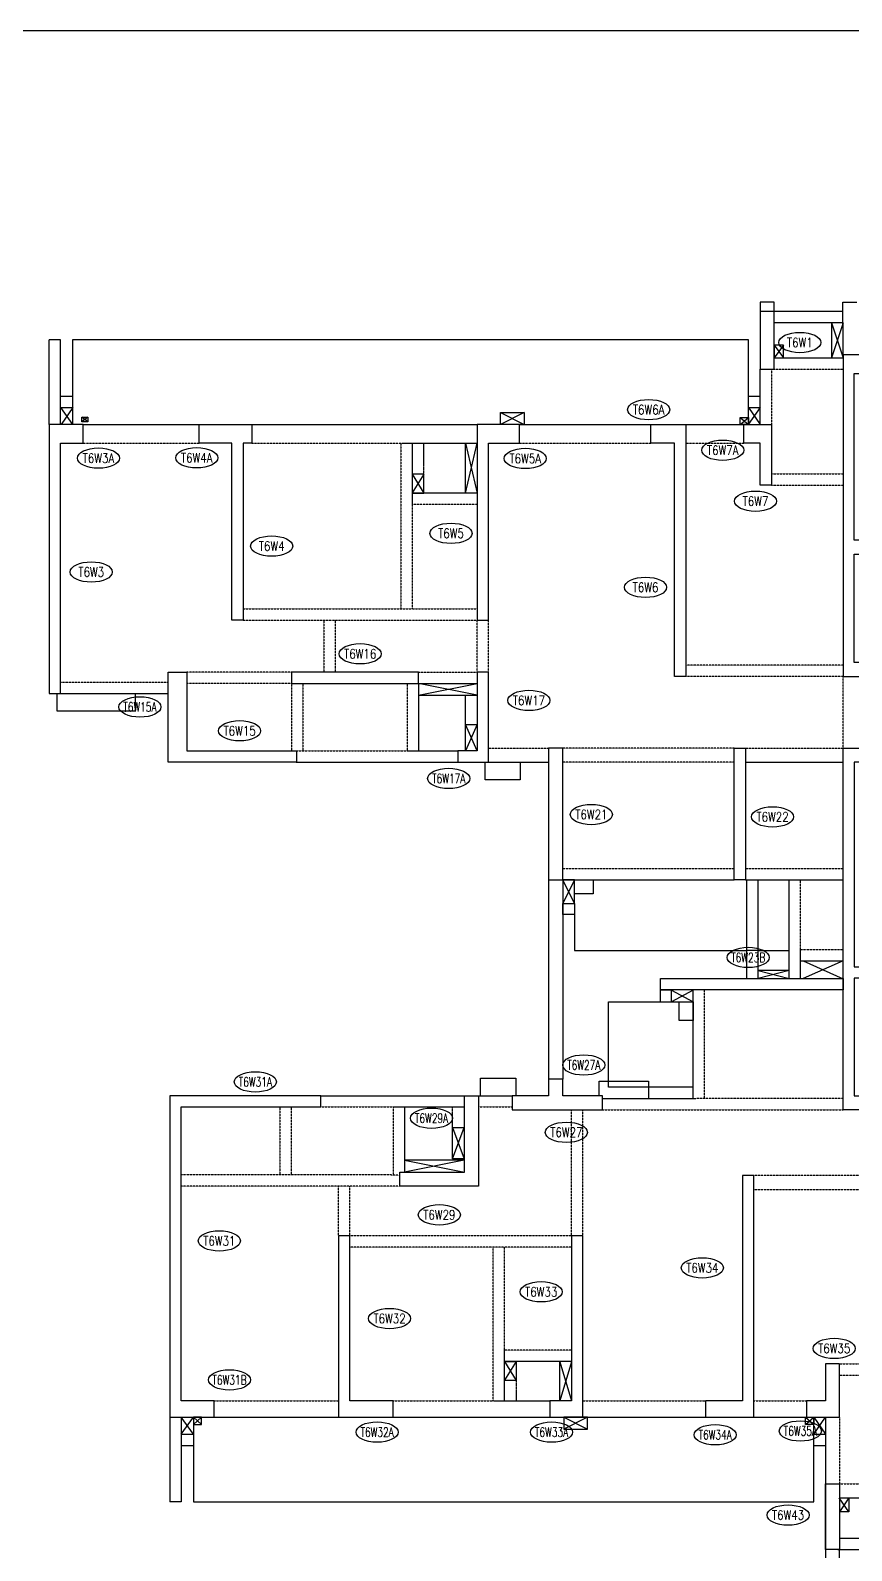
# Model space of a CAD drawing. Header units: millimetres. Extents: x 206 to 857355, y 5291 to 60826.
# Drawn here: x 232849 to 250326, y 21488 to 53815 of the extents above; entities that cross this region are included whole.
import ezdxf
from ezdxf.enums import TextEntityAlignment as Align

# ---------------------------------------------------------------- set-up
doc = ezdxf.new("R2010")
doc.units = ezdxf.units.MM
doc.linetypes.add('HIDDEN', pattern=[0.375, 0.25, -0.125])
for name, color, linetype in [('BEAM', 3, 'Continuous'), ('COL', 6, 'Continuous'), ('COL-NO TOWR-T5', 8, 'Continuous'), ('COL-NO TOWR-T6', 8, 'Continuous'), ('COVER', 2, 'Continuous'), ('CUT', 9, 'Continuous'), ('TOWER-6 COL. NO', 3, 'Continuous')]:
    doc.layers.add(name, color=color, linetype=linetype)
doc.layers.add('Boundary', color=40, linetype='Continuous', lineweight=30)
doc.styles.add('ROMANS', font='romans.shx', dxfattribs={"width": 0.8})

# ---------------------------------------------------------------- blocks, each defined once
blk = doc.blocks.new('A$Cc2dddd12')
at = {"layer": 'COL-NO TOWR-T5'}
blk.add_ellipse((-513, 182), major_axis=(448, 0), ratio=0.482829, dxfattribs=at)
at = {"layer": 'COL-NO TOWR-T5', "color": 3, "style": 'ROMANS', "width": 0.8}
blk.add_attdef('12345', text='', height=200, dxfattribs=at).set_placement((-513, 182), align=Align.MIDDLE_CENTER)

msp = doc.modelspace()

# ---------------------------------------------------------------- linework, layer by layer
at = {"layer": 'BEAM'}
for p, q in [((248681, 48039), (248381, 48039)), ((248381, 48039), (248381, 47839)), ((248681, 47839), (248681, 48039)), ((250144, 46918), (250139, 48039)), ((250139, 48039), (250439, 48039)), ((250144, 47839), (248681, 47839)), ((250144, 47599), (248681, 47599)), ((233249, 45438), (233250, 47238)), ((233490, 47238), (233250, 47238)), ((233489, 45438), (233490, 47238)), ((248381, 45437), (248381, 46609)), ((248681, 46849), (250145, 46849)), ((233970, 45438), (236439, 45438)), ((237564, 45437), (242356, 45437)), ((243256, 45437), (246055, 45437)), ((246795, 45437), (248030, 45437)), ((240791, 45037), (242356, 45037)), ((240971, 45037), (240971, 43736)), ((242356, 43976), (240971, 43976)), ((241107, 39927), (242356, 39927)), ((241107, 39927), (241107, 38492)), ((240867, 38492), (241946, 38492)), ((238507, 38252), (241946, 38252)), ((242596, 38252), (243878, 38252)), ((248069, 38252), (250145, 38252)), ((243878, 35752), (243878, 31515)), ((244178, 35753), (247829, 35752)), ((244178, 35752), (244178, 31515)), ((248069, 35752), (250145, 35752)), ((248097, 33653), (248097, 35752)), ((248337, 33653), (248337, 35752)), ((248996, 33653), (248996, 35752)), ((249236, 33653), (249236, 34268)), ((248337, 34248), (248097, 34248)), ((249236, 34028), (250145, 34028)), ((246954, 31099), (246954, 33407)), ((239034, 31162), (242085, 31162)), ((242385, 31162), (243100, 31162)), ((245027, 31102), (247014, 31099)), ((240569, 30922), (242085, 30922)), ((240809, 30922), (240809, 29537)), ((242938, 24672), (242938, 25747)), ((244364, 25507), (242938, 25507)), ((242754, 24672), (243904, 24672)), ((235818, 24322), (235818, 22522)), ((236058, 24322), (236058, 22522)), ((236759, 24322), (239409, 24322)), ((240569, 24322), (243904, 24322)), ((244604, 24322), (247219, 24322)), ((248244, 24322), (249369, 24322)), ((236058, 22522), (235818, 22522)), ((250069, 22610), (251594, 22610)), ((250069, 21750), (251594, 21750)), ((250034, 21510), (251594, 21510))]:
    msp.add_line(p, q, dxfattribs=at)
at = {"layer": 'BEAM', "linetype": 'HIDDEN', "ltscale": 10}
for p, q in [((248621, 46609), (248621, 45437)), ((248681, 46610), (250145, 46609)), ((233970, 45038), (236439, 45038)), ((237564, 45037), (240791, 45037)), ((240731, 45037), (240731, 41517)), ((243256, 45037), (246055, 45037)), ((246795, 45037), (248030, 45037)), ((248620, 44387), (250145, 44387)), ((248620, 44147), (250145, 44147)), ((240971, 43736), (240971, 41517)), ((242356, 43736), (240971, 43736)), ((237379, 41517), (242356, 41517)), ((237379, 41277), (242356, 41277)), ((239096, 41277), (239092, 40167)), ((239336, 41277), (239332, 40167)), ((242356, 40167), (242356, 41277)), ((242596, 40167), (242596, 41277)), ((238407, 40167), (236179, 40167)), ((241107, 40167), (242356, 40167)), ((250145, 40317), (246795, 40317)), ((233489, 39957), (235779, 39957)), ((238407, 39927), (236179, 39927)), ((238407, 39927), (238407, 38492)), ((238647, 39927), (238647, 38492)), ((240867, 39927), (240867, 38492)), ((250145, 40078), (246795, 40077)), ((250147, 38552), (250146, 40077)), ((238507, 38492), (240867, 38492)), ((242596, 38552), (243878, 38552)), ((247829, 38552), (244118, 38552)), ((248069, 38552), (250145, 38552)), ((247829, 38252), (244178, 38252)), ((244178, 35992), (247829, 35992)), ((248069, 35992), (250145, 35992)), ((249236, 34268), (249236, 35752)), ((249236, 34268), (250145, 34268)), ((247194, 31099), (247194, 33407)), ((250145, 31099), (247014, 31099)), ((238159, 30921), (238159, 29474)), ((238399, 30921), (238399, 29474)), ((239034, 30922), (240569, 30922)), ((240569, 30922), (240569, 29477)), ((242385, 30922), (243100, 30922)), ((244364, 28182), (244364, 30860)), ((244604, 28182), (244604, 30860)), ((245027, 30862), (250144, 30862)), ((240709, 29475), (236059, 29477)), ((251593, 29462), (248244, 29462)), ((240709, 29237), (236059, 29237)), ((239409, 28182), (239409, 29235)), ((239649, 28182), (239649, 29235)), ((251593, 29162), (248244, 29162)), ((244364, 28182), (239649, 28182)), ((244364, 27942), (239649, 27942)), ((242698, 24672), (242698, 27942)), ((242938, 25747), (242938, 27942)), ((244364, 25747), (242938, 25747)), ((250069, 25459), (251594, 25459)), ((250069, 25219), (251594, 25219)), ((236759, 24672), (239409, 24672)), ((240569, 24672), (242754, 24672)), ((244604, 24672), (247219, 24672)), ((248244, 24672), (249369, 24672)), ((250068, 22910), (251594, 22910))]:
    msp.add_line(p, q, dxfattribs=at)
at = {"layer": 'BEAM', "ltscale": 10}
msp.add_line((233489, 39717), (235779, 39717), dxfattribs=at)
at = {"layer": 'BEAM'}
msp.add_lwpolyline([(249769, 24322), (249769, 22910)], dxfattribs=at)
at = {"layer": 'BEAM', "linetype": 'HIDDEN', "ltscale": 10}
msp.add_lwpolyline([(250069, 24322), (250068, 22910)], dxfattribs=at)
at = {"layer": 'BEAM'}
msp.add_lwpolyline([(249769, 21313), (250069, 21313), (250069, 21510), (249769, 21510)], close=True, dxfattribs=at)
at = {"layer": 'Boundary'}
msp.add_lwpolyline([(180642, 53815), (328513, 53815), (328513, 5291), (180642, 5291)], close=True, dxfattribs=at)
at = {"layer": 'COL'}
msp.add_line((249769, 22910), (249769, 21510), dxfattribs=at)
for points in [[(248681, 47839), (248381, 47839), (248380, 46609), (248681, 46609)], [(250144, 40077), (253474, 40077), (253474, 40377), (250384, 40377), (250384, 42677), (254284, 42677), (254284, 42977), (250384, 42977), (250384, 46517), (250864, 46517), (250864, 46917), (250144, 46917)], [(233489, 39717), (233489, 45038), (233970, 45038), (233970, 45438), (233249, 45438), (233249, 39717)], [(237379, 45038), (237379, 41277), (237139, 41277), (237139, 45037), (236439, 45037), (236439, 45438), (237564, 45437), (237564, 45038)], [(242356, 41277), (242596, 41277), (242596, 45037), (243256, 45037), (243256, 45437), (242356, 45437)], [(246055, 45437), (246795, 45437), (246795, 40077), (246555, 40077), (246555, 45037), (246055, 45037)], [(235779, 40167), (236179, 40167), (236179, 39717), (236179, 38492), (238511, 38492), (238511, 38252), (235779, 38252)], [(241107, 39927), (241107, 40167), (238407, 40167), (238407, 39927)], [(242356, 38492), (241946, 38492), (241946, 38252), (242596, 38252), (242596, 40167), (242356, 40167)], [(243878, 38552), (243878, 35752), (244178, 35752), (244178, 38552)], [(248069, 38552), (248069, 35752), (247829, 35752), (247829, 38552)], [(250144, 30862), (250144, 38552), (252424, 38552), (252424, 38252), (250384, 38252), (250384, 33902), (252424, 33902), (252424, 33662), (250384, 33662), (250384, 31162), (252424, 31162), (252424, 30862)], [(250144, 33652), (250144, 33412), (246257, 33412), (246257, 33652)], [(244178, 31162), (244178, 31512), (243878, 31512), (243878, 31162), (243100, 31162), (243100, 30862), (245027, 30862), (245027, 31162)], [(242085, 29537), (242085, 31162), (242385, 31162), (242385, 29235), (240709, 29237), (240709, 29537)], [(248244, 29462), (248004, 29462), (248004, 24672), (247219, 24672), (247219, 24322), (248244, 24322)], [(239649, 24672), (239649, 28182), (239409, 28182), (239409, 24322), (240569, 24322), (240569, 24672)], [(244364, 24672), (243904, 24672), (243904, 24322), (244604, 24322), (244604, 28182), (244364, 28182)], [(249769, 22910), (250069, 22910), (250069, 21510), (249769, 21510)]]:
    msp.add_lwpolyline(points, close=True, dxfattribs=at)
for points in [[(248030, 45437), (248620, 45437), (248620, 44147), (248380, 44147), (248379, 45037), (248030, 45037), (248030, 45437)], [(236119, 31162), (236119, 31162), (235819, 31162), (235818, 24322), (236759, 24322), (236759, 24672), (236058, 24672), (236059, 30922), (239034, 30922), (239034, 31162), (236119, 31162)], [(249369, 24322), (250069, 24322), (250069, 25459), (249769, 25459), (249769, 24672), (249369, 24672), (249369, 24322)]]:
    msp.add_lwpolyline(points, dxfattribs=at)
at = {"layer": 'COVER'}
for p, q in [((233489, 46038), (233749, 46037)), ((248131, 46037), (248381, 46036)), ((233489, 45798), (233749, 45797)), ((248131, 45797), (248381, 45797)), ((241107, 39677), (242077, 39677)), ((242077, 39677), (242356, 39677)), ((244428, 35252), (244428, 34252)), ((248996, 33822), (248338, 33822)), ((242085, 29787), (240809, 29787)), ((244114, 24672), (244114, 25507)), ((236318, 24322), (236318, 22523)), ((236058, 23962), (236318, 23962)), ((249519, 23962), (249769, 23962)), ((236058, 23722), (236318, 23722)), ((249519, 23722), (249769, 23722)), ((250269, 22310), (250069, 22310)), ((250269, 22610), (250269, 22310))]:
    msp.add_line(p, q, dxfattribs=at)
at = {"layer": 'COVER', "linetype": 'HIDDEN', "ltscale": 3}
for p, q in [((241223, 44376), (241223, 45037)), ((241834, 30487), (241834, 30922)), ((243189, 25107), (243189, 24672))]:
    msp.add_line(p, q, dxfattribs=at)
at = {"layer": 'COVER', "linetype": 'HIDDEN', "ltscale": 2}
msp.add_line((242106, 38992), (242106, 39677), dxfattribs=at)
at = {"layer": 'COVER'}
for points in [[(250144, 47598), (249895, 47598), (249895, 46850), (250144, 46850)], [(248880, 47122), (248681, 47122), (248681, 46850), (248880, 46850)], [(234069, 45488), (233944, 45488), (233944, 45588), (234069, 45588)], [(242856, 45687), (243356, 45687), (243356, 45438), (242856, 45438)], [(242107, 45037), (242356, 45037), (242356, 43976), (242107, 43976)], [(241223, 44376), (240971, 44376), (240971, 43976), (241223, 43976)], [(242106, 39052), (242356, 39052), (242356, 38492), (242106, 38492)], [(244178, 35252), (244428, 35252), (244428, 35751), (244178, 35752)], [(244828, 35452), (244428, 35452), (244428, 35752), (244828, 35752)], [(246254, 33409), (246254, 33158), (246494, 33158), (246494, 33409)], [(246954, 33158), (246954, 32758), (246654, 32758), (246654, 33158)], [(241834, 30487), (242084, 30487), (242084, 29820), (241834, 29820)], [(243189, 25107), (242939, 25107), (242939, 25507), (243189, 25507)], [(236318, 24172), (236493, 24172), (236493, 24322), (236318, 24322)], [(244204, 24072), (244704, 24072), (244704, 24322), (244204, 24322)], [(249519, 24172), (249344, 24172), (249344, 24322), (249519, 24322)]]:
    msp.add_lwpolyline(points, close=True, dxfattribs=at)
for points in [[(247955, 45587), (248130, 45587), (248130, 45437), (247955, 45437), (247955, 45587)], [(233414, 39719), (233414, 39344), (235089, 39344), (235089, 39719)], [(243276, 38252), (243276, 37876), (242526, 37876), (242526, 38252)], [(244428, 35252), (244428, 35012), (244178, 35012), (244178, 35252), (244428, 35252)], [(244428, 34252), (248097, 34248)], [(248337, 34248), (248996, 34247)], [(246954, 31346), (245156, 31346), (245156, 33158), (246954, 33158)], [(242429, 31162), (242429, 31537), (243179, 31537), (243179, 31163)], [(244952, 31162), (244952, 31474), (246002, 31474), (246002, 31101)], [(236318, 22522), (249519, 22522), (249519, 24322)]]:
    msp.add_lwpolyline(points, dxfattribs=at)
msp.add_polyline3d([(248130, 45436, -204), (248130, 47237, -204), (233749, 47238, -273), (233749, 45438, -246)], dxfattribs=at)
at = {"layer": 'CUT'}
for p, q in [((249895, 47597), (250147, 46850)), ((250147, 47596), (249895, 46850)), ((248681, 47122), (248879, 46850)), ((248880, 47122), (248681, 46850)), ((233489, 45797), (233749, 45438)), ((233750, 45797), (233503, 45437)), ((234069, 45488), (233944, 45588)), ((234069, 45588), (233944, 45488)), ((242856, 45687), (243356, 45438)), ((243356, 45687), (242856, 45438)), ((247955, 45437), (248130, 45587)), ((247955, 45587), (248130, 45437)), ((248381, 45797), (248128, 45436)), ((248131, 45797), (248381, 45437)), ((242107, 45037), (242356, 43976)), ((242107, 43976), (242356, 45037)), ((240971, 44376), (241223, 43978)), ((241223, 44376), (240972, 43980)), ((242356, 39677), (241107, 39927)), ((241107, 39677), (242356, 39927)), ((242356, 38492), (242106, 39052)), ((242356, 39052), (242106, 38492)), ((244428, 35252), (244178, 35751)), ((244428, 35751), (244178, 35252)), ((250144, 34028), (249294, 33651)), ((249294, 34028), (250148, 33648)), ((248996, 33822), (248337, 33653)), ((248338, 33822), (248996, 33653)), ((246954, 33409), (246493, 33158)), ((246494, 33409), (246953, 33158)), ((241834, 30487), (242084, 29820)), ((241834, 29820), (242084, 30487)), ((242084, 29787), (240809, 29537)), ((240809, 29787), (242086, 29535)), ((243189, 25507), (242938, 25111)), ((242939, 25507), (243189, 25107)), ((244114, 25505), (244364, 24672)), ((244365, 25505), (244114, 24673)), ((236058, 23962), (236319, 24322)), ((236319, 23962), (236058, 24322)), ((236493, 24172), (236318, 24322)), ((236493, 24322), (236318, 24172)), ((244204, 24322), (244704, 24072)), ((244704, 24322), (244204, 24072)), ((249344, 24172), (249519, 24322)), ((249344, 24322), (249519, 24172)), ((249519, 23962), (249768, 24324)), ((249519, 24322), (249769, 23962)), ((250269, 22310), (250063, 22610)), ((250269, 22608), (250069, 22314))]:
    msp.add_line(p, q, dxfattribs=at)

# ---------------------------------------------------------------- block references
at = {"layer": 'TOWER-6 COL. NO'}
ref = msp.add_blockref('A$Cc2dddd12', (249738, 46996), dxfattribs=dict(at, rotation=0.0001420445816587))
ref.add_attrib('12345', 'T6W1', dxfattribs={"layer": 'COL-NO TOWR-T6', "color": 3, "height": 200, "rotation": 0.0001, "style": 'ROMANS', "width": 0.8}).set_placement((249225, 47178), align=Align.MIDDLE_CENTER)
ref = msp.add_blockref('A$Cc2dddd12', (246520, 45568), dxfattribs=dict(at, rotation=0.0001420445816587))
ref.add_attrib('12345', 'T6W6A', dxfattribs={"layer": 'COL-NO TOWR-T6', "color": 3, "height": 200, "rotation": 0.0001, "style": 'ROMANS', "width": 0.8}).set_placement((246007, 45750), align=Align.MIDDLE_CENTER)
ref = msp.add_blockref('A$Cc2dddd12', (234811, 44538), dxfattribs=dict(at, rotation=0.0001420445816587))
ref.add_attrib('12345', 'T6W3A', dxfattribs={"layer": 'COL-NO TOWR-T6', "color": 3, "height": 200, "rotation": 0.0001, "style": 'ROMANS', "width": 0.8}).set_placement((234298, 44720), align=Align.MIDDLE_CENTER)
ref = msp.add_blockref('A$Cc2dddd12', (236903, 44544), dxfattribs=dict(at, rotation=0.0001420445816587))
ref.add_attrib('12345', 'T6W4A', dxfattribs={"layer": 'COL-NO TOWR-T6', "color": 3, "height": 200, "rotation": 0.0001, "style": 'ROMANS', "width": 0.8}).set_placement((236390, 44726), align=Align.MIDDLE_CENTER)
ref = msp.add_blockref('A$Cc2dddd12', (248097, 44705), dxfattribs=dict(at, rotation=0.0001420445816587))
ref.add_attrib('12345', 'T6W7A', dxfattribs={"layer": 'COL-NO TOWR-T6', "color": 3, "height": 200, "rotation": 0.0001, "style": 'ROMANS', "width": 0.8}).set_placement((247584, 44887), align=Align.MIDDLE_CENTER)
ref = msp.add_blockref('A$Cc2dddd12', (243894, 44530), dxfattribs=dict(at, rotation=0.0001420445816587))
ref.add_attrib('12345', 'T6W5A', dxfattribs={"layer": 'COL-NO TOWR-T6', "color": 3, "height": 200, "rotation": 0.0001, "style": 'ROMANS', "width": 0.8}).set_placement((243381, 44712), align=Align.MIDDLE_CENTER)
ref = msp.add_blockref('A$Cc2dddd12', (248794, 43621), dxfattribs=dict(at, rotation=0.0001420445816587))
ref.add_attrib('12345', 'T6W7', dxfattribs={"layer": 'COL-NO TOWR-T6', "color": 3, "height": 200, "rotation": 0.0001, "style": 'ROMANS', "width": 0.8}).set_placement((248281, 43803), align=Align.MIDDLE_CENTER)
ref = msp.add_blockref('A$Cc2dddd12', (242314, 42938), dxfattribs=dict(at, rotation=0.0001420445816587))
ref.add_attrib('12345', 'T6W5', dxfattribs={"layer": 'COL-NO TOWR-T6', "color": 3, "height": 200, "rotation": 0.0001, "style": 'ROMANS', "width": 0.8}).set_placement((241801, 43120), align=Align.MIDDLE_CENTER)
ref = msp.add_blockref('A$Cc2dddd12', (238498, 42668), dxfattribs=dict(at, rotation=0.0001420445816587))
ref.add_attrib('12345', 'T6W4', dxfattribs={"layer": 'COL-NO TOWR-T6', "color": 3, "height": 200, "rotation": 0.0001, "style": 'ROMANS', "width": 0.8}).set_placement((237985, 42850), align=Align.MIDDLE_CENTER)
ref = msp.add_blockref('A$Cc2dddd12', (234658, 42116), dxfattribs=dict(at, rotation=0.0001420445816587))
ref.add_attrib('12345', 'T6W3', dxfattribs={"layer": 'COL-NO TOWR-T6', "color": 3, "height": 200, "rotation": 0.0001, "style": 'ROMANS', "width": 0.8}).set_placement((234145, 42298), align=Align.MIDDLE_CENTER)
ref = msp.add_blockref('A$Cc2dddd12', (246454, 41790), dxfattribs=dict(at, rotation=0.0001420445816587))
ref.add_attrib('12345', 'T6W6', dxfattribs={"layer": 'COL-NO TOWR-T6', "color": 3, "height": 200, "rotation": 0.0001, "style": 'ROMANS', "width": 0.8}).set_placement((245941, 41972), align=Align.MIDDLE_CENTER)
ref = msp.add_blockref('A$Cc2dddd12', (240381, 40376), dxfattribs=dict(at, rotation=0.0001420445816587))
ref.add_attrib('12345', 'T6W16', dxfattribs={"layer": 'COL-NO TOWR-T6', "color": 3, "height": 200, "rotation": 0.0001, "style": 'ROMANS', "width": 0.8}).set_placement((239868, 40558), align=Align.MIDDLE_CENTER)
ref = msp.add_blockref('A$Cc2dddd12', (243972, 39386), dxfattribs=dict(at, rotation=0.0001420445816587))
ref.add_attrib('12345', 'T6W17', dxfattribs={"layer": 'COL-NO TOWR-T6', "color": 3, "height": 200, "rotation": 0.0001, "style": 'ROMANS', "width": 0.8}).set_placement((243459, 39568), align=Align.MIDDLE_CENTER)
ref = msp.add_blockref('A$Cc2dddd12', (235694, 39246), dxfattribs=dict(at, rotation=0.0001420445816587))
ref.add_attrib('12345', 'T6W15A', dxfattribs={"layer": 'COL-NO TOWR-T6', "color": 3, "height": 200, "rotation": 0.0001, "style": 'ROMANS', "width": 0.7}).set_placement((235181, 39428), align=Align.MIDDLE_CENTER)
ref = msp.add_blockref('A$Cc2dddd12', (237815, 38739), dxfattribs=dict(at, rotation=0.0001420445816587))
ref.add_attrib('12345', 'T6W15', dxfattribs={"layer": 'COL-NO TOWR-T6', "color": 3, "height": 200, "rotation": 0.0001, "style": 'ROMANS', "width": 0.8}).set_placement((237302, 38921), align=Align.MIDDLE_CENTER)
ref = msp.add_blockref('A$Cc2dddd12', (242265, 37726), dxfattribs=dict(at, rotation=0.0001420445816587))
ref.add_attrib('12345', 'T6W17A', dxfattribs={"layer": 'COL-NO TOWR-T6', "color": 3, "height": 200, "rotation": 0.0001, "style": 'ROMANS', "width": 0.7}).set_placement((241752, 37908), align=Align.MIDDLE_CENTER)
ref = msp.add_blockref('A$Cc2dddd12', (245301, 36959), dxfattribs=dict(at, rotation=0.0001420445816587))
ref.add_attrib('12345', 'T6W21', dxfattribs={"layer": 'COL-NO TOWR-T6', "color": 3, "height": 200, "rotation": 0.0001, "style": 'ROMANS', "width": 0.8}).set_placement((244788, 37141), align=Align.MIDDLE_CENTER)
ref = msp.add_blockref('A$Cc2dddd12', (249157, 36908), dxfattribs=dict(at, rotation=0.0001420445816587))
ref.add_attrib('12345', 'T6W22', dxfattribs={"layer": 'COL-NO TOWR-T6', "color": 3, "height": 200, "rotation": 0.0001, "style": 'ROMANS', "width": 0.8}).set_placement((248644, 37090), align=Align.MIDDLE_CENTER)
ref = msp.add_blockref('A$Cc2dddd12', (248639, 33919), dxfattribs=dict(at, rotation=0.0001420445816587))
ref.add_attrib('12345', 'T6W23B', dxfattribs={"layer": 'COL-NO TOWR-T6', "color": 3, "height": 200, "rotation": 0.0001, "style": 'ROMANS', "width": 0.7}).set_placement((248126, 34101), align=Align.MIDDLE_CENTER)
ref = msp.add_blockref('A$Cc2dddd12', (245139, 31632), dxfattribs=dict(at, rotation=0.0001420445816587))
ref.add_attrib('12345', 'T6W27A', dxfattribs={"layer": 'COL-NO TOWR-T6', "color": 3, "height": 200, "rotation": 0.0001, "style": 'ROMANS', "width": 0.7}).set_placement((244626, 31814), align=Align.MIDDLE_CENTER)
ref = msp.add_blockref('A$Cc2dddd12', (238150, 31272), dxfattribs=dict(at, rotation=0.0001420445816587))
ref.add_attrib('12345', 'T6W31A', dxfattribs={"layer": 'COL-NO TOWR-T6', "color": 3, "height": 200, "rotation": 0.0001, "style": 'ROMANS', "width": 0.7}).set_placement((237637, 31454), align=Align.MIDDLE_CENTER)
ref = msp.add_blockref('A$Cc2dddd12', (241900, 30500), dxfattribs=dict(at, rotation=0.0001420445816587))
ref.add_attrib('12345', 'T6W29A', dxfattribs={"layer": 'COL-NO TOWR-T6', "color": 3, "height": 200, "rotation": 0.0001, "style": 'ROMANS', "width": 0.7}).set_placement((241387, 30682), align=Align.MIDDLE_CENTER)
ref = msp.add_blockref('A$Cc2dddd12', (244769, 30200), dxfattribs=dict(at, rotation=0.0001420445816587))
ref.add_attrib('12345', 'T6W27', dxfattribs={"layer": 'COL-NO TOWR-T6', "color": 3, "height": 200, "rotation": 0.0001, "style": 'ROMANS', "width": 0.8}).set_placement((244256, 30383), align=Align.MIDDLE_CENTER)
ref = msp.add_blockref('A$Cc2dddd12', (242066, 28446), dxfattribs=dict(at, rotation=0.0001420445816587))
ref.add_attrib('12345', 'T6W29', dxfattribs={"layer": 'COL-NO TOWR-T6', "color": 3, "height": 200, "rotation": 0.0001, "style": 'ROMANS', "width": 0.8}).set_placement((241553, 28628), align=Align.MIDDLE_CENTER)
ref = msp.add_blockref('A$Cc2dddd12', (237384, 27891), dxfattribs=dict(at, rotation=0.0001420445816587))
ref.add_attrib('12345', 'T6W31', dxfattribs={"layer": 'COL-NO TOWR-T6', "color": 3, "height": 200, "rotation": 0.0001, "style": 'ROMANS', "width": 0.8}).set_placement((236871, 28073), align=Align.MIDDLE_CENTER)
ref = msp.add_blockref('A$Cc2dddd12', (247663, 27318), dxfattribs=dict(at, rotation=0.0001420445816587))
ref.add_attrib('12345', 'T6W34', dxfattribs={"layer": 'COL-NO TOWR-T6', "color": 3, "height": 200, "rotation": 0.0001, "style": 'ROMANS', "width": 0.8}).set_placement((247150, 27500), align=Align.MIDDLE_CENTER)
ref = msp.add_blockref('A$Cc2dddd12', (244233, 26809), dxfattribs=dict(at, rotation=0.0001420445816587))
ref.add_attrib('12345', 'T6W33', dxfattribs={"layer": 'COL-NO TOWR-T6', "color": 3, "height": 200, "rotation": 0.0001, "style": 'ROMANS', "width": 0.8}).set_placement((243720, 26991), align=Align.MIDDLE_CENTER)
ref = msp.add_blockref('A$Cc2dddd12', (241006, 26240), dxfattribs=dict(at, rotation=0.0001420445816587))
ref.add_attrib('12345', 'T6W32', dxfattribs={"layer": 'COL-NO TOWR-T6', "color": 3, "height": 200, "rotation": 0.0001, "style": 'ROMANS', "width": 0.8}).set_placement((240493, 26422), align=Align.MIDDLE_CENTER)
ref = msp.add_blockref('A$Cc2dddd12', (250469, 25606), dxfattribs=dict(at, rotation=0.0001420445816587))
ref.add_attrib('12345', 'T6W35', dxfattribs={"layer": 'COL-NO TOWR-T6', "color": 3, "height": 200, "rotation": 0.0001, "style": 'ROMANS', "width": 0.8}).set_placement((249956, 25788), align=Align.MIDDLE_CENTER)
ref = msp.add_blockref('A$Cc2dddd12', (237599, 24935), dxfattribs=dict(at, rotation=0.0001420445816587))
ref.add_attrib('12345', 'T6W31B', dxfattribs={"layer": 'COL-NO TOWR-T6', "color": 3, "height": 200, "rotation": 0.0001, "style": 'ROMANS', "width": 0.7}).set_placement((237086, 25117), align=Align.MIDDLE_CENTER)
ref = msp.add_blockref('A$Cc2dddd12', (249748, 23849), dxfattribs=dict(at, rotation=0.0001420445816587))
ref.add_attrib('12345', 'T6W35A', dxfattribs={"layer": 'COL-NO TOWR-T6', "color": 3, "height": 200, "rotation": 0.0001, "style": 'ROMANS', "width": 0.7}).set_placement((249235, 24031), align=Align.MIDDLE_CENTER)
ref = msp.add_blockref('A$Cc2dddd12', (240741, 23826), dxfattribs=dict(at, rotation=0.0001420445816587))
ref.add_attrib('12345', 'T6W32A', dxfattribs={"layer": 'COL-NO TOWR-T6', "color": 3, "height": 200, "rotation": 0.0001, "style": 'ROMANS', "width": 0.7}).set_placement((240228, 24008), align=Align.MIDDLE_CENTER)
ref = msp.add_blockref('A$Cc2dddd12', (244454, 23825), dxfattribs=dict(at, rotation=0.0001420445816587))
ref.add_attrib('12345', 'T6W33A', dxfattribs={"layer": 'COL-NO TOWR-T6', "color": 3, "height": 200, "rotation": 0.0001, "style": 'ROMANS', "width": 0.7}).set_placement((243941, 24008), align=Align.MIDDLE_CENTER)
ref = msp.add_blockref('A$Cc2dddd12', (247936, 23770), dxfattribs=dict(at, rotation=0.0001420445816587))
ref.add_attrib('12345', 'T6W34A', dxfattribs={"layer": 'COL-NO TOWR-T6', "color": 3, "height": 200, "rotation": 0.0001, "style": 'ROMANS', "width": 0.7}).set_placement((247423, 23952), align=Align.MIDDLE_CENTER)
ref = msp.add_blockref('A$Cc2dddd12', (249487, 22062), dxfattribs=dict(at, rotation=0.0001420445816587))
ref.add_attrib('12345', 'T6W43', dxfattribs={"layer": 'COL-NO TOWR-T6', "color": 3, "height": 200, "rotation": 0.0001, "style": 'ROMANS', "width": 0.8}).set_placement((248974, 22244), align=Align.MIDDLE_CENTER)

doc.saveas('drawing.dxf')
